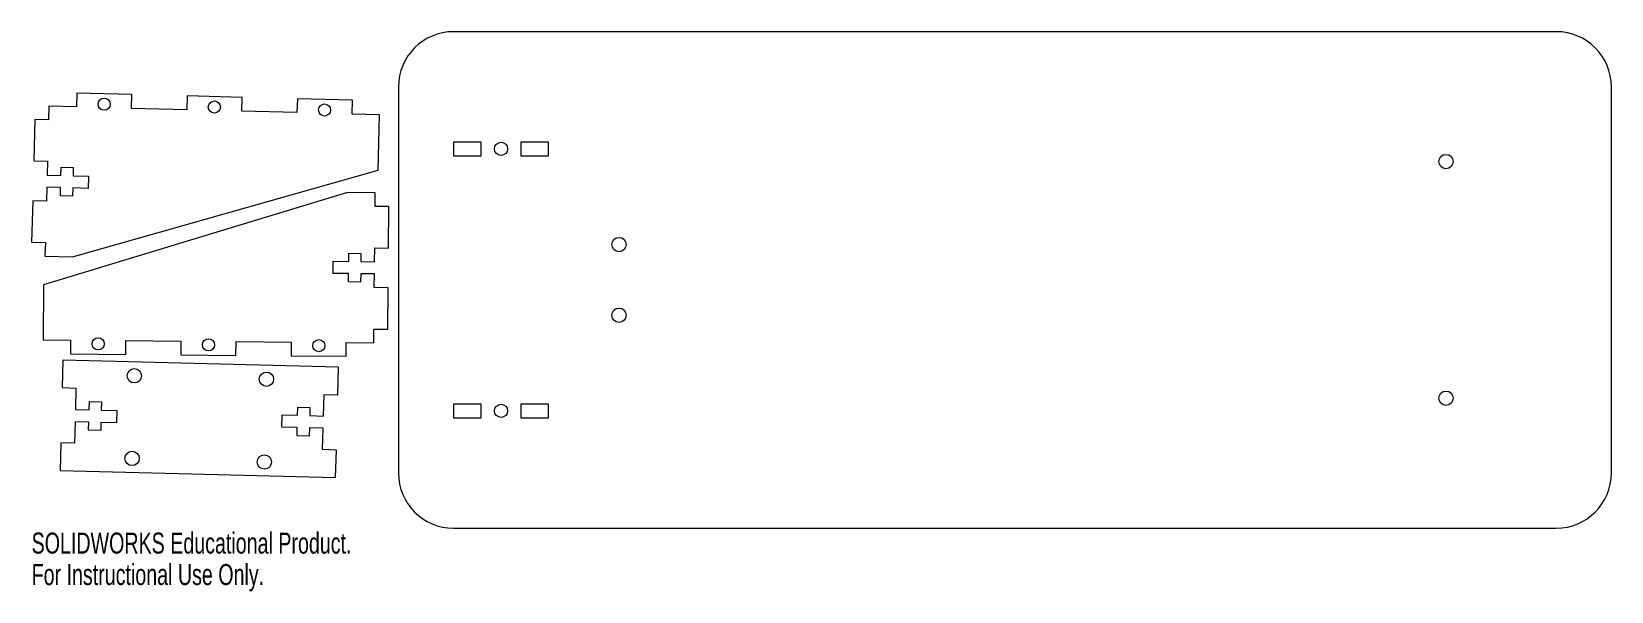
# Model space of a CAD drawing. Header units: inches. Extents: x -6.2 to 8.1, y -6.1 to -1.1.
import ezdxf

# ---------------------------------------------------------------- set-up
doc = ezdxf.new("R2010")
doc.units = ezdxf.units.IN
doc.header["$MEASUREMENT"] = 0
doc.styles.add('SLDTEXTSTYLE0', font='TXT', dxfattribs={"width": 0.7})

msp = doc.modelspace()

# ---------------------------------------------------------------- linework, layer by layer
at = {"color": 7, "linetype": 'Continuous', "lineweight": 15}
for p, q in [((7.637, -1.076), (-2.363, -1.076)), ((-2.863, -1.576), (-2.863, -5.076)), ((8.137, -5.076), (8.137, -1.576)), ((-5.78, -1.633), (-5.783, -1.758)), ((-5.28, -1.646), (-5.78, -1.633)), ((-5.283, -1.771), (-5.28, -1.646)), ((-4.78, -1.659), (-4.783, -1.784)), ((-4.28, -1.672), (-4.78, -1.659)), ((-4.284, -1.797), (-4.28, -1.672)), ((-3.78, -1.685), (-3.784, -1.81)), ((-3.281, -1.698), (-3.78, -1.685)), ((-3.284, -1.823), (-3.281, -1.698)), ((-6.033, -1.751), (-6.036, -1.876)), ((-5.783, -1.758), (-6.033, -1.751)), ((-4.783, -1.784), (-5.283, -1.771)), ((-3.784, -1.81), (-4.284, -1.797)), ((-3.034, -1.83), (-3.284, -1.823)), ((-3.047, -2.33), (-3.034, -1.83)), ((-6.161, -1.873), (-6.171, -2.248)), ((-6.036, -1.876), (-6.161, -1.873)), ((-2.113, -2.076), (-2.363, -2.076)), ((-2.363, -2.076), (-2.363, -2.201)), ((-2.113, -2.201), (-2.113, -2.076)), ((-1.503, -2.076), (-1.753, -2.076)), ((-1.753, -2.076), (-1.753, -2.201)), ((-1.503, -2.201), (-1.503, -2.076)), ((-6.171, -2.248), (-6.046, -2.251)), ((-6.046, -2.251), (-6.049, -2.376)), ((-2.363, -2.201), (-2.113, -2.201)), ((-1.753, -2.201), (-1.503, -2.201)), ((-6.049, -2.376), (-5.924, -2.379)), ((-5.924, -2.379), (-5.922, -2.304)), ((-5.922, -2.304), (-5.812, -2.307)), ((-5.819, -3.117), (-3.047, -2.33)), ((-5.812, -2.307), (-5.814, -2.382)), ((-5.814, -2.382), (-5.674, -2.386)), ((-5.674, -2.386), (-5.677, -2.496)), ((-3.324, -2.533), (-6.081, -3.369)), ((-6.052, -2.486), (-6.056, -2.611)), ((-5.927, -2.489), (-6.052, -2.486)), ((-5.929, -2.564), (-5.927, -2.489)), ((-5.819, -2.567), (-5.929, -2.564)), ((-5.817, -2.492), (-5.819, -2.567)), ((-5.677, -2.496), (-5.817, -2.492)), ((-3.074, -2.536), (-3.324, -2.533)), ((-3.075, -2.661), (-3.074, -2.536)), ((-6.18, -2.608), (-6.19, -2.983)), ((-6.056, -2.611), (-6.18, -2.608)), ((-2.95, -2.662), (-3.075, -2.661)), ((-2.953, -3.037), (-2.95, -2.662)), ((-6.19, -2.983), (-6.065, -2.986)), ((-6.065, -2.986), (-6.069, -3.111)), ((-6.069, -3.111), (-5.819, -3.117)), ((-3.314, -3.084), (-3.204, -3.085)), ((-3.314, -3.159), (-3.314, -3.084)), ((-3.204, -3.085), (-3.204, -3.16)), ((-3.079, -3.161), (-3.078, -3.036)), ((-3.078, -3.036), (-2.953, -3.037)), ((-3.455, -3.267), (-3.454, -3.157)), ((-3.315, -3.269), (-3.455, -3.267)), ((-3.454, -3.157), (-3.314, -3.159)), ((-3.316, -3.344), (-3.315, -3.269)), ((-3.205, -3.27), (-3.206, -3.345)), ((-3.08, -3.271), (-3.205, -3.27)), ((-3.204, -3.16), (-3.079, -3.161)), ((-3.082, -3.396), (-3.08, -3.271)), ((-6.081, -3.369), (-6.086, -3.869)), ((-3.206, -3.345), (-3.316, -3.344)), ((-2.957, -3.397), (-3.082, -3.396)), ((-2.96, -3.772), (-2.957, -3.397)), ((-3.086, -3.896), (-3.085, -3.771)), ((-3.085, -3.771), (-2.96, -3.772)), ((-6.086, -3.869), (-5.836, -3.872)), ((-5.836, -3.872), (-5.837, -3.997)), ((-5.837, -3.997), (-5.337, -4.001)), ((-5.337, -4.001), (-5.336, -3.876)), ((-5.336, -3.876), (-4.836, -3.88)), ((-4.836, -3.88), (-4.837, -4.005)), ((-4.837, -4.005), (-4.337, -4.01)), ((-4.337, -4.01), (-4.336, -3.885)), ((-4.336, -3.885), (-3.836, -3.889)), ((-3.836, -3.889), (-3.837, -4.014)), ((-3.337, -4.018), (-3.336, -3.893)), ((-3.336, -3.893), (-3.086, -3.896)), ((-5.906, -4.053), (-5.913, -4.302)), ((-3.407, -4.118), (-5.906, -4.053)), ((-3.837, -4.014), (-3.337, -4.018)), ((-3.413, -4.368), (-3.407, -4.118)), ((-5.913, -4.302), (-5.788, -4.306)), ((-5.788, -4.306), (-5.793, -4.501)), ((-5.668, -4.504), (-5.666, -4.429)), ((-5.666, -4.429), (-5.556, -4.432)), ((-5.556, -4.432), (-5.558, -4.507)), ((-3.543, -4.56), (-3.538, -4.365)), ((-3.538, -4.365), (-3.413, -4.368)), ((-5.793, -4.501), (-5.668, -4.504)), ((-5.558, -4.507), (-5.418, -4.51)), ((-5.418, -4.51), (-5.421, -4.62)), ((-3.921, -4.66), (-3.918, -4.55)), ((-3.918, -4.55), (-3.778, -4.553)), ((-3.778, -4.553), (-3.776, -4.478)), ((-3.776, -4.478), (-3.666, -4.481)), ((-3.666, -4.481), (-3.668, -4.556)), ((-3.668, -4.556), (-3.543, -4.56)), ((-2.363, -4.451), (-2.363, -4.576)), ((-2.113, -4.451), (-2.363, -4.451)), ((-2.363, -4.576), (-2.113, -4.576)), ((-2.113, -4.576), (-2.113, -4.451)), ((-1.753, -4.451), (-1.753, -4.576)), ((-1.503, -4.451), (-1.753, -4.451)), ((-1.753, -4.576), (-1.503, -4.576)), ((-1.503, -4.576), (-1.503, -4.451)), ((-5.796, -4.611), (-5.801, -4.806)), ((-5.671, -4.614), (-5.796, -4.611)), ((-5.673, -4.689), (-5.671, -4.614)), ((-5.563, -4.692), (-5.673, -4.689)), ((-5.561, -4.617), (-5.563, -4.692)), ((-5.421, -4.62), (-5.561, -4.617)), ((-3.781, -4.663), (-3.921, -4.66)), ((-3.783, -4.738), (-3.781, -4.663)), ((-3.671, -4.666), (-3.673, -4.741)), ((-3.546, -4.67), (-3.671, -4.666)), ((-3.551, -4.864), (-3.546, -4.67)), ((-5.926, -4.802), (-5.932, -5.052)), ((-5.801, -4.806), (-5.926, -4.802)), ((-3.673, -4.741), (-3.783, -4.738)), ((-3.426, -4.868), (-3.551, -4.864)), ((-3.433, -5.118), (-3.426, -4.868)), ((-5.932, -5.052), (-3.433, -5.118)), ((-2.363, -5.576), (7.637, -5.576))]:
    msp.add_line(p, q, dxfattribs=at)
for centre, radius in [((-5.532, -1.733), 0.055), ((-4.533, -1.759), 0.055), ((-3.533, -1.786), 0.055), ((-1.933, -2.138), 0.06), ((6.637, -2.253), 0.065), ((-0.863, -3.005), 0.065), ((-0.863, -3.646), 0.065), ((-5.586, -3.905), 0.055), ((-4.586, -3.914), 0.055), ((-3.586, -3.922), 0.055), ((-5.259, -4.195), 0.065), ((-4.06, -4.226), 0.065), ((6.637, -4.398), 0.065), ((-1.933, -4.513), 0.06), ((-5.279, -4.944), 0.065), ((-4.079, -4.976), 0.065)]:
    msp.add_circle(centre, radius, dxfattribs=at)
for centre, start, end in [((-2.363, -1.576), 90, 180), ((7.637, -1.576), 0, 90), ((-2.363, -5.076), 180, 270), ((7.637, -5.076), 270, 0)]:
    msp.add_arc(centre, 0.5, start, end, dxfattribs=at)

# ---------------------------------------------------------------- texts
at = {"color": 7, "linetype": 'Continuous', "char_height": 0.1903, "attachment_point": 1, "style": 'SLDTEXTSTYLE0'}
for s, insert in [('SOLIDWORKS Educational Product.', (-6.19, -5.616)), ('For Instructional Use Only.', (-6.19, -5.901))]:
    msp.add_mtext(s, dxfattribs=dict(at, insert=insert))

doc.saveas('drawing.dxf')
